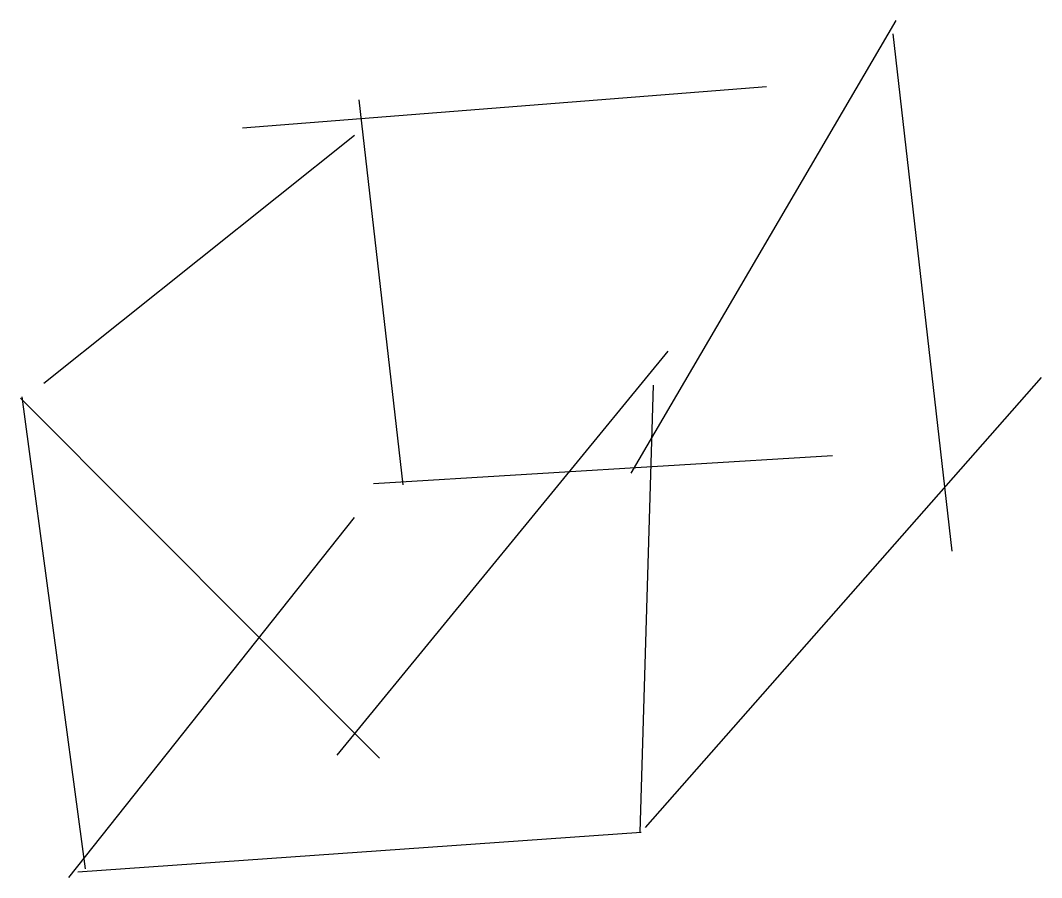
# Model space of a CAD drawing. Header units: millimetres. Extents: x -100.7 to -29.2, y 1303.9 to 1364.
import ezdxf

# ---------------------------------------------------------------- set-up
doc = ezdxf.new("R2010")
doc.units = ezdxf.units.MM
doc.layers.get('0').update_dxf_attribs({"lineweight": 30})

msp = doc.modelspace()

# ---------------------------------------------------------------- linework, layer by layer
for p, q in [((-39.372, 1363.993), (-57.938, 1332.257)), ((-39.571, 1363.064), (-35.445, 1326.794)), ((-85.168, 1356.471), (-48.449, 1359.356)), ((-77.02, 1358.429), (-73.926, 1331.432)), ((-99.112, 1338.563), (-77.329, 1355.956)), ((-55.36, 1340.809), (-78.567, 1312.473)), ((-56.911, 1307.405), (-29.154, 1338.953)), ((-56.395, 1338.42), (-57.323, 1307.096)), ((-100.743, 1337.512), (-75.576, 1312.267)), ((-100.644, 1337.595), (-96.209, 1304.52)), ((-75.988, 1331.535), (-43.808, 1333.493)), ((-97.343, 1303.901), (-77.333, 1329.146)), ((-96.724, 1304.313), (-57.22, 1307.096))]:
    msp.add_line(p, q)

doc.saveas('drawing.dxf')
